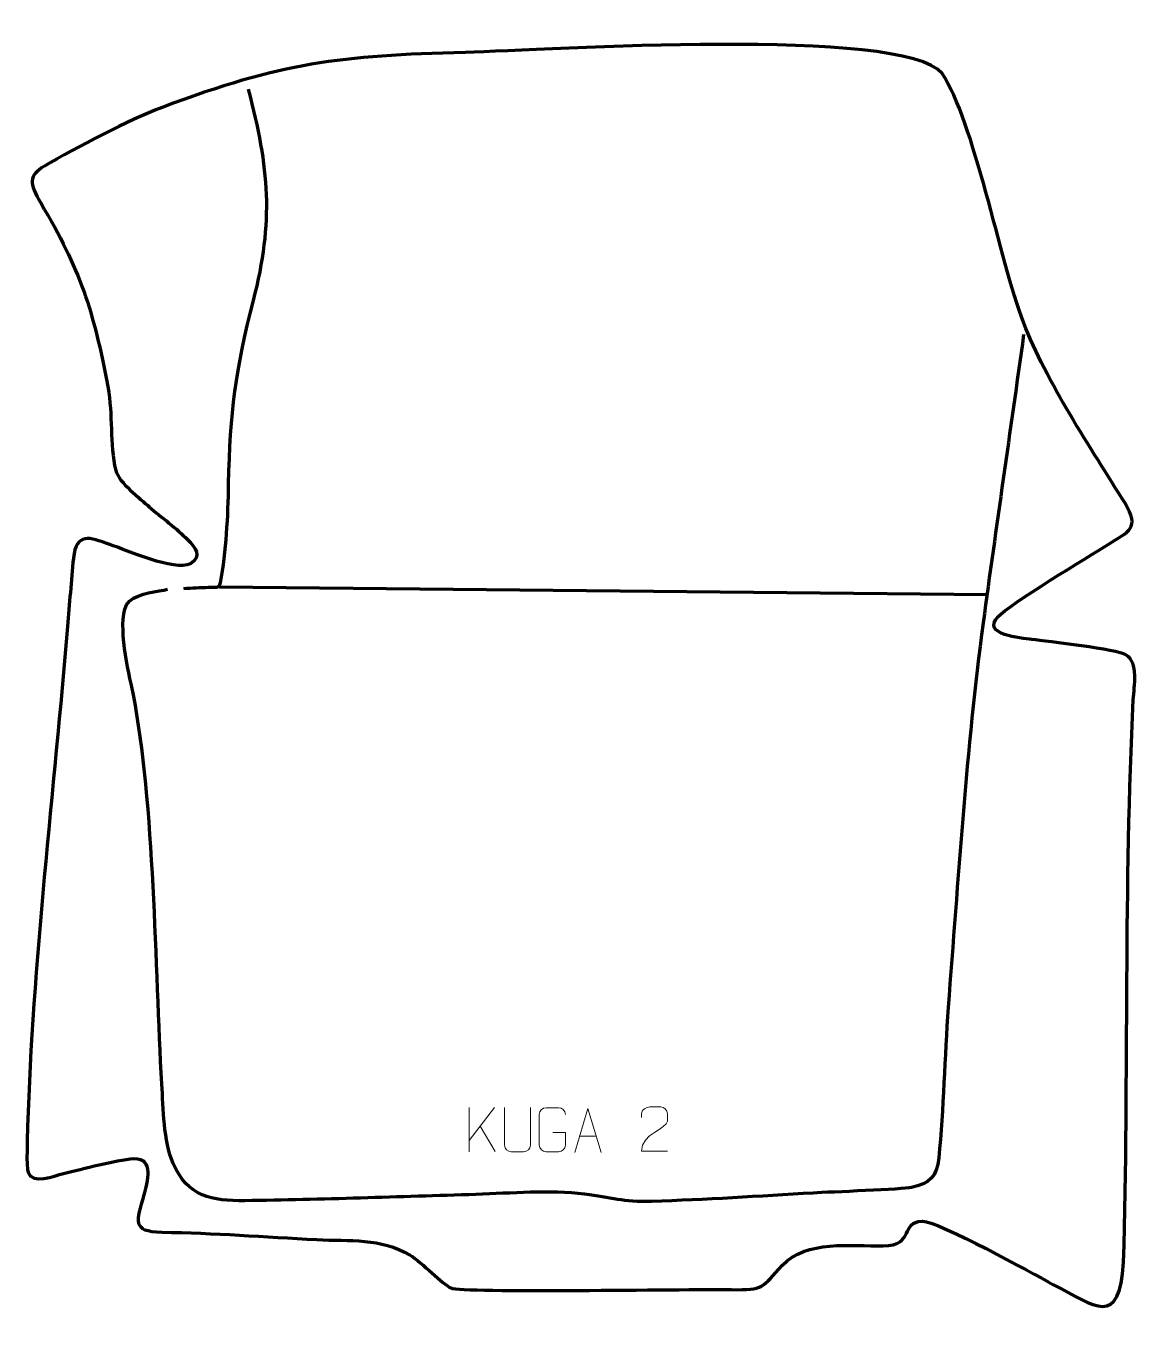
# Model space of a CAD drawing. Header units: millimetres. Extents: x -571 to 60, y 25 to 762.
import ezdxf

# ---------------------------------------------------------------- set-up
doc = ezdxf.new("R2010")
doc.units = ezdxf.units.MM
doc.header["$MEASUREMENT"] = 0
doc.layers.add('layer 2', color=7, linetype='Continuous')
doc.layers.add('layer 3', color=7, linetype='Continuous')

msp = doc.modelspace()

# ---------------------------------------------------------------- linework, layer by layer
at = {"layer": 'layer 2', "color": 140, "lineweight": 158}
for points, knots in [([(-445.4271, 726.5549), (-433.6981, 681.7898), (-430.9657, 652.1474), (-442.6521, 606.8234), (-442.6521, 606.8234), (-452.7802, 567.1728), (-455.9445, 543.8471), (-456.7048, 502.908), (-456.7048, 502.908), (-457.041, 484.7967), (-458.0277, 464.7848), (-461.2963, 446.9838), (-461.2963, 446.9838), (-461.961, 443.364), (-464.0247, 444.4791), (-468.1546, 444.3302), (-468.1546, 444.3302), (-472.7764, 444.1636), (-477.4309, 443.9213), (-482.0537, 443.7071)], [0, 0, 0, 0, 0.16666667, 0.16666667, 0.16666667, 0.16666667, 0.33333333, 0.33333333, 0.33333333, 0.33333333, 0.5, 0.5, 0.5, 0.5, 0.66666667, 0.66666667, 0.66666667, 0.66666667, 1, 1, 1, 1]), ([(-6.2888, 587.5528), (-13.9348, 533.1557), (-21.8256, 478.693), (-29.2294, 424.2746), (-29.2294, 424.2746), (-38.9029, 353.1743), (-43.2884, 278.436), (-49.0699, 206.6503), (-49.0699, 206.6503), (-50.9021, 178.3848), (-51.6926, 149.3252), (-54.331, 121.3017), (-54.331, 121.3017), (-55.3387, 110.5986), (-59.7018, 106.9167), (-69.8489, 104.59), (-69.8489, 104.59), (-74.5241, 103.5181), (-115.9562, 102.0095), (-125.3974, 101.4542), (-125.3974, 101.4542), (-155.9951, 99.6546), (-186.3669, 97.6423), (-217.0234, 96.6929), (-217.0234, 96.6929), (-233.1193, 96.2034), (-239.8719, 98.9328), (-254.903, 100.7832), (-254.903, 100.7832), (-274.7642, 103.2282), (-296.4063, 101.3232), (-316.4403, 100.6397), (-316.4403, 100.6397), (-360.0711, 99.3658), (-403.6686, 97.6601), (-447.3193, 97.0815), (-447.3193, 97.0815), (-465.8994, 96.8419), (-479.9074, 99.3651), (-487.888, 118.1999), (-487.888, 118.1999), (-493.4862, 131.4123), (-493.5051, 148.999), (-494.349, 163.2324), (-494.349, 163.2324), (-498.2434, 228.915), (-498.2564, 322.3977), (-510.6724, 384.5273), (-510.6724, 384.5273), (-513.2633, 397.492), (-519.5371, 422.2371), (-514.4218, 434.556), (-514.4218, 434.556), (-510.4527, 440.6614), (-499.8712, 441.6194), (-493.2626, 442.9279), (-493.2626, 442.9279), (-493.2626, 442.9279), (-491.1701, 443.3699), (-491.1701, 443.3699)], [0, 0, 0, 0, 0.0625, 0.0625, 0.0625, 0.0625, 0.125, 0.125, 0.125, 0.125, 0.1875, 0.1875, 0.1875, 0.1875, 0.25, 0.25, 0.25, 0.25, 0.3125, 0.3125, 0.3125, 0.3125, 0.375, 0.375, 0.375, 0.375, 0.4375, 0.4375, 0.4375, 0.4375, 0.5, 0.5, 0.5, 0.5, 0.5625, 0.5625, 0.5625, 0.5625, 0.625, 0.625, 0.625, 0.625, 0.6875, 0.6875, 0.6875, 0.6875, 0.75, 0.75, 0.75, 0.75, 0.8125, 0.8125, 0.8125, 0.8125, 0.875, 0.875, 0.875, 0.875, 1, 1, 1, 1])]:
    msp.add_open_spline(points, degree=3, knots=knots, dxfattribs=at)
msp.add_open_spline([(-461.7497, 444.6758), (-461.7497, 444.6758), (-27.0082, 440.5014), (-27.0082, 440.5014)], degree=3, dxfattribs=at)
at = {"layer": 'layer 2', "color": 250, "lineweight": 9}
for points in [[(-320.2624, 149.83), (-320.2624, 149.83), (-320.2624, 124.8764), (-320.2624, 124.8764)], [(-305.8862, 149.83), (-305.8862, 149.83), (-320.2624, 131.1903), (-320.2624, 131.1903)], [(-305.5609, 124.9722), (-305.5609, 124.9722), (-314.0314, 139.2858), (-314.0314, 139.2858)], [(-257.7805, 133.5737), (-257.7805, 133.5737), (-248.2848, 133.5737), (-248.2848, 133.5737)]]:
    msp.add_open_spline(points, degree=3, dxfattribs=at)
for points, knots in [([(-285.5844, 149.8342), (-285.5848, 144.2947), (-285.489, 134.0929), (-285.4886, 128.5525), (-285.4886, 128.5525), (-285.6284, 126.313), (-287.3056, 124.8868), (-289.4533, 124.8763), (-289.4533, 124.8763), (-291.7852, 124.8767), (-294.1171, 124.8767), (-296.4486, 124.8763), (-296.4486, 124.8763), (-298.3736, 124.7748), (-300.3457, 126.5913), (-300.3345, 128.5358), (-300.3345, 128.5358), (-300.3342, 134.0977), (-300.2388, 144.2731), (-300.2392, 149.8342)], [0, 0, 0, 0, 0.16666667, 0.16666667, 0.16666667, 0.16666667, 0.33333333, 0.33333333, 0.33333333, 0.33333333, 0.5, 0.5, 0.5, 0.5, 0.66666667, 0.66666667, 0.66666667, 0.66666667, 1, 1, 1, 1]), ([(-272.9312, 135.801), (-272.9312, 135.801), (-265.7631, 135.801), (-265.7631, 135.801), (-265.7631, 135.801), (-265.7631, 135.801), (-265.7631, 128.6329), (-265.7631, 128.6329), (-265.7631, 128.6329), (-265.9028, 126.3095), (-267.58, 124.8299), (-269.7278, 124.8191), (-269.7278, 124.8191), (-272.0596, 124.8195), (-274.3916, 124.8195), (-276.7231, 124.8191), (-276.7231, 124.8191), (-278.648, 124.7137), (-280.6202, 126.5982), (-280.609, 128.6155), (-280.609, 128.6155), (-280.6086, 134.3856), (-280.6086, 140.1553), (-280.609, 145.9246), (-280.609, 145.9246), (-280.6048, 148.0627), (-278.858, 149.7819), (-276.7057, 149.7685), (-276.7057, 149.7685), (-274.38, 149.7685), (-272.0539, 149.7685), (-269.7278, 149.7685), (-269.7278, 149.7685), (-267.7811, 149.8039), (-265.7897, 148.3124), (-265.7631, 145.8747)], [0, 0, 0, 0, 0.1, 0.1, 0.1, 0.1, 0.2, 0.2, 0.2, 0.2, 0.3, 0.3, 0.3, 0.3, 0.4, 0.4, 0.4, 0.4, 0.5, 0.5, 0.5, 0.5, 0.6, 0.6, 0.6, 0.6, 0.7, 0.7, 0.7, 0.7, 0.8, 0.8, 0.8, 0.8, 1, 1, 1, 1]), ([(-260.5031, 124.3243), (-260.5031, 124.3243), (-253.1321, 149.2778), (-253.1321, 149.2778), (-253.1321, 149.2778), (-253.1321, 149.2778), (-245.5622, 124.3243), (-245.5622, 124.3243)], [0, 0, 0, 0, 0.33333333, 0.33333333, 0.33333333, 0.33333333, 1, 1, 1, 1]), ([(-208.0054, 125.2276), (-212.9198, 125.2279), (-217.8342, 125.2279), (-222.7483, 125.2276), (-222.7483, 125.2276), (-222.7483, 135.1599), (-208.0973, 137.8011), (-208.0054, 142.1114), (-208.0054, 142.1114), (-208.0057, 143.5355), (-208.0057, 144.9592), (-208.0054, 146.3825), (-208.0054, 146.3825), (-208.0223, 148.4596), (-210.1451, 150.1844), (-211.8161, 150.2017), (-211.8161, 150.2017), (-213.8893, 150.2013), (-215.9622, 150.2013), (-218.0346, 150.2017), (-218.0346, 150.2017), (-219.8567, 150.2182), (-222.6814, 148.4261), (-222.7483, 146.3325), (-222.7483, 146.3325), (-222.7483, 146.3325), (-222.7483, 144.2777), (-222.7483, 144.2777)], [0, 0, 0, 0, 0.125, 0.125, 0.125, 0.125, 0.25, 0.25, 0.25, 0.25, 0.375, 0.375, 0.375, 0.375, 0.5, 0.5, 0.5, 0.5, 0.625, 0.625, 0.625, 0.625, 0.75, 0.75, 0.75, 0.75, 1, 1, 1, 1])]:
    msp.add_open_spline(points, degree=3, knots=knots, dxfattribs=at)
at = {"layer": 'layer 3', "color": 242, "lineweight": 158}
msp.add_open_spline([(-494.1513, 716.2465), (-426.6924, 741.683), (-393.4014, 745.5512), (-322.3721, 747.3919), (-322.3721, 747.3919), (-275.7411, 748.6005), (-75.1241, 762.3281), (-52.4984, 735.4895), (-52.4984, 735.4895), (-34.3536, 708.6295), (-19.8841, 630.2992), (-6.2635, 594.1277), (-6.2635, 594.1277), (6.4006, 561.6178), (31.9374, 522.7734), (51.1236, 492.0617), (51.1236, 492.0617), (59.586, 477.8028), (53.72, 476.3462), (41.5337, 468.7761), (41.5337, 468.7761), (30.9535, 462.1977), (-15.0402, 434.2429), (-20.8003, 427.8709), (-20.8003, 427.8709), (-30.3694, 417.2853), (-7.8892, 415.8128), (-1.5843, 415.0008), (-1.5843, 415.0008), (6.9433, 413.8856), (46.9302, 409.2147), (51.6722, 406.2959), (51.6722, 406.2959), (59.016, 401.7756), (56.2482, 388.6342), (55.8246, 380.9993), (55.8246, 380.9993), (50.4322, 275.8283), (53.3593, 167.9004), (50.3352, 62.1619), (50.3352, 62.1619), (47.9031, 25.0479), (34.4549, 37.0545), (10.2952, 49.7492), (10.2952, 49.7492), (-2.1913, 56.342), (-53.6042, 85.1161), (-63.6118, 85.5535), (-63.6118, 85.5535), (-76.3351, 85.1921), (-67.6982, 71.8537), (-85.831, 71.5071), (-85.831, 71.5071), (-103.5477, 71.4683), (-129.6907, 74.8815), (-142.8911, 60.5508), (-142.8911, 60.5508), (-154.578, 47.8634), (-153.2684, 46.4479), (-171.6543, 46.7628), (-171.6543, 46.7628), (-199.0725, 47.2322), (-323.9472, 44.6763), (-330.7035, 47.7386), (-330.7035, 47.7386), (-335.0015, 49.6867), (-347.3423, 62.2081), (-353.729, 66.3532), (-353.729, 66.3532), (-370.6194, 76.1987), (-387.9166, 74.17), (-406.6502, 75.0892), (-406.6502, 75.0892), (-436.1478, 76.5953), (-464.7344, 78.8528), (-494.3677, 79.2793), (-494.3677, 79.2793), (-511.8805, 79.862), (-508.5143, 85.2789), (-504.5706, 100.3442), (-504.5706, 100.3442), (-502.7634, 107.2478), (-498.6257, 121.5044), (-510.1455, 120.9289), (-510.1455, 120.9289), (-521.0407, 120.1395), (-538.6666, 115.1884), (-549.9803, 112.5232), (-549.9803, 112.5232), (-555.4176, 111.2423), (-567.529, 106.1746), (-570.0582, 112.9944), (-570.0582, 112.9944), (-571.2606, 116.2365), (-570.5, 134.2111), (-570.3593, 139.1247), (-570.3593, 139.1247), (-567.7718, 229.5057), (-555.2724, 330.7968), (-547.8004, 422.258), (-547.8004, 422.258), (-546.7417, 435.2171), (-545.5854, 448.0421), (-544.4641, 460.9684), (-544.4641, 460.9684), (-542.6482, 475.8464), (-535.5373, 472.8699), (-523.8839, 468.8), (-523.8839, 468.8), (-514.0483, 465.2706), (-487.3773, 453.5346), (-478.1743, 457.7921), (-478.1743, 457.7921), (-471.3217, 462.353), (-475.1609, 466.8082), (-479.8416, 471.525), (-479.8416, 471.525), (-485.7824, 477.5114), (-494.7724, 484.2796), (-501.4509, 490.0971), (-501.4509, 490.0971), (-506.733, 494.6579), (-518.6982, 504.0007), (-520.4615, 510.5447), (-520.4615, 510.5447), (-524.0333, 525.953), (-521.9311, 541.925), (-524.9477, 558.1055), (-524.9477, 558.1055), (-533.0742, 601.4067), (-540.5387, 624.0731), (-562.972, 662.228), (-562.972, 662.228), (-569.4292, 673.2103), (-570.1327, 677.5567), (-560.8189, 682.9768), (-560.8189, 682.9768), (-542.8483, 693.4354), (-512.9743, 709.1489), (-494.1513, 716.2465)], degree=3, knots=[0, 0, 0, 0, 0.02777778, 0.02777778, 0.02777778, 0.02777778, 0.05555556, 0.05555556, 0.05555556, 0.05555556, 0.08333333, 0.08333333, 0.08333333, 0.08333333, 0.11111111, 0.11111111, 0.11111111, 0.11111111, 0.13888889, 0.13888889, 0.13888889, 0.13888889, 0.16666667, 0.16666667, 0.16666667, 0.16666667, 0.19444444, 0.19444444, 0.19444444, 0.19444444, 0.22222222, 0.22222222, 0.22222222, 0.22222222, 0.25, 0.25, 0.25, 0.25, 0.27777778, 0.27777778, 0.27777778, 0.27777778, 0.30555556, 0.30555556, 0.30555556, 0.30555556, 0.33333333, 0.33333333, 0.33333333, 0.33333333, 0.36111111, 0.36111111, 0.36111111, 0.36111111, 0.38888889, 0.38888889, 0.38888889, 0.38888889, 0.41666667, 0.41666667, 0.41666667, 0.41666667, 0.44444444, 0.44444444, 0.44444444, 0.44444444, 0.47222222, 0.47222222, 0.47222222, 0.47222222, 0.5, 0.5, 0.5, 0.5, 0.52777778, 0.52777778, 0.52777778, 0.52777778, 0.55555556, 0.55555556, 0.55555556, 0.55555556, 0.58333333, 0.58333333, 0.58333333, 0.58333333, 0.61111111, 0.61111111, 0.61111111, 0.61111111, 0.63888889, 0.63888889, 0.63888889, 0.63888889, 0.66666667, 0.66666667, 0.66666667, 0.66666667, 0.69444444, 0.69444444, 0.69444444, 0.69444444, 0.72222222, 0.72222222, 0.72222222, 0.72222222, 0.75, 0.75, 0.75, 0.75, 0.77777778, 0.77777778, 0.77777778, 0.77777778, 0.80555556, 0.80555556, 0.80555556, 0.80555556, 0.83333333, 0.83333333, 0.83333333, 0.83333333, 0.86111111, 0.86111111, 0.86111111, 0.86111111, 0.88888889, 0.88888889, 0.88888889, 0.88888889, 0.91666667, 0.91666667, 0.91666667, 0.91666667, 0.94444444, 0.94444444, 0.94444444, 0.94444444, 1, 1, 1, 1], dxfattribs=at)

doc.saveas('drawing.dxf')
